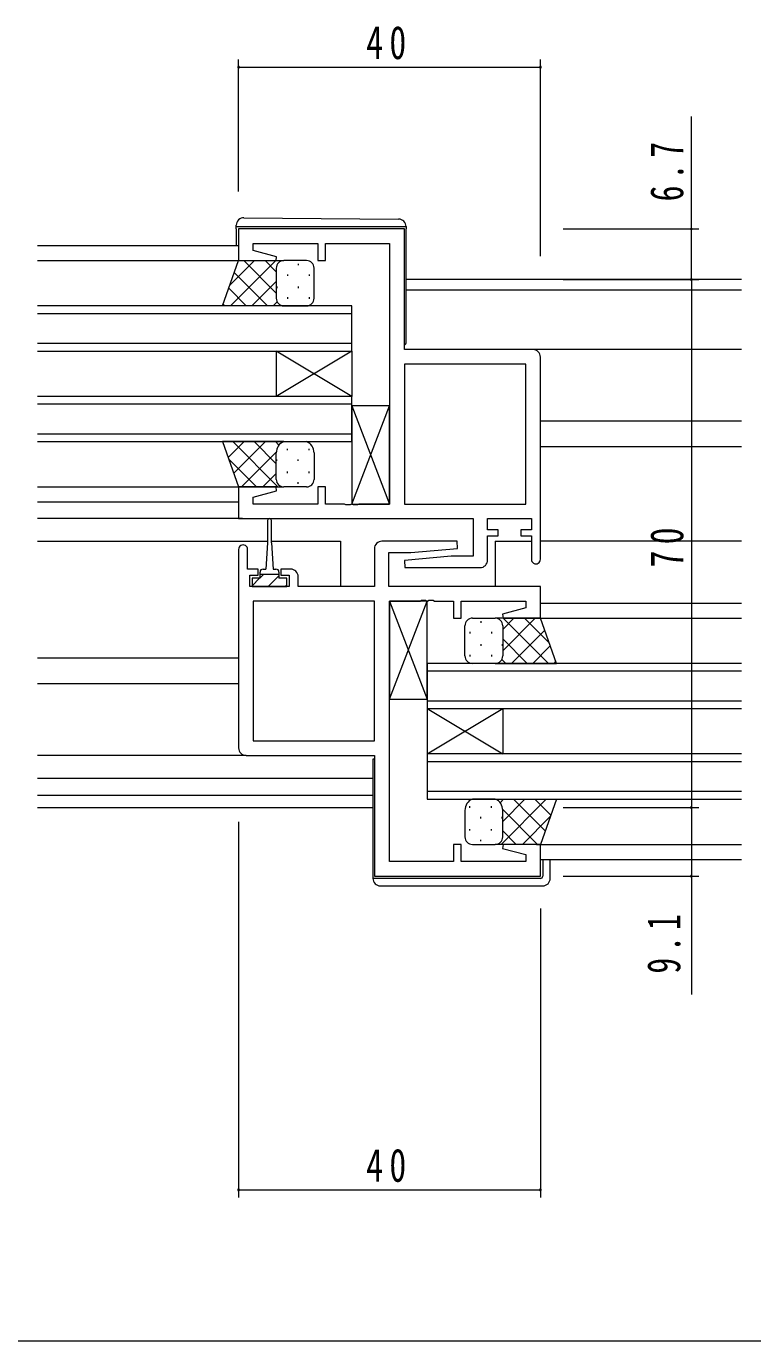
# Model space of a CAD drawing. Units: millimetres, scale not verified. Extents: x -567 to 567, y -403 to 403.
# Drawn here: x -14.6 to 81.6, y -83.9 to 90.4 of the extents above; entities that cross this region are included whole.
import ezdxf

# ---------------------------------------------------------------- set-up
doc = ezdxf.new("R2010")
doc.units = ezdxf.units.MM
doc.header["$LTSCALE"] = 2
for name, color, linetype, lineweight in [('0-3_YKK_11', 7, 'Continuous', 18), ('0-4_YKK_12', 2, 'Continuous', 18), ('0-5_YKK_13', 4, 'Continuous', 18), ('0-6_YKK_D', 6, 'Continuous', 18)]:
    doc.layers.add(name, color=color, linetype=linetype, lineweight=lineweight)
doc.styles.add('ＭＳ ゴシック', font='')
doc.styles.get('ＭＳ ゴシック').set_extended_font_data('MS Gothic')

msp = doc.modelspace()

# ---------------------------------------------------------------- linework, layer by layer
at = {"layer": '0-3_YKK_11'}
for p, q in [((13.524, 63.515), (13.524, 59.315)), ((35.524, 63.515), (13.524, 63.515)), ((35.524, 47.515), (35.524, 63.515)), ((15.454, 61.585), (24.024, 61.585)), ((15.454, 60.668), (15.454, 61.585)), ((24.024, 61.585), (24.024, 59.315)), ((33.524, 61.585), (33.524, 27.045)), ((24.024, 59.315), (25.024, 59.315)), ((52.524, 47.515), (35.524, 47.515)), ((51.594, 45.585), (35.524, 45.585)), ((35.524, 45.585), (35.524, 27.045)), ((35.524, 45.585), (35.524, 27.045)), ((51.594, 27.045), (51.594, 45.585)), ((53.524, 19.715), (53.524, 46.515)), ((13.524, 29.315), (13.524, 25.115)), ((25.024, 29.315), (24.024, 29.315)), ((24.024, 29.315), (24.024, 27.045)), ((24.024, 27.045), (15.454, 27.045)), ((28.749, 26.925), (28.566, 27.045)), ((35.524, 27.045), (51.594, 27.045)), ((13.524, 25.115), (44.594, 25.115)), ((46.524, 25.115), (52.324, 25.115)), ((52.324, 25.115), (52.324, 23.615)), ((52.324, 23.615), (50.924, 23.615)), ((50.924, 23.615), (50.924, 22.815)), ((50.924, 22.815), (52.324, 22.815)), ((52.324, 22.815), (52.324, 19.715)), ((13.524, 21.015), (13.524, -5.285)), ((31.524, 21.115), (31.524, 16.115)), ((42.502, 22.115), (32.524, 22.115)), ((33.454, 16.115), (33.454, 20.615)), ((33.454, 20.615), (36.331, 20.615)), ((20.424, 18.415), (19.124, 18.415)), ((21.424, 16.115), (21.424, 17.415)), ((31.524, 16.115), (21.424, 16.115)), ((53.524, 16.115), (33.454, 16.115)), ((53.524, 11.915), (53.524, 16.115)), ((31.524, 14.185), (15.454, 14.185)), ((15.454, 14.185), (15.454, -4.355)), ((15.454, 14.185), (15.454, -4.355)), ((31.524, -4.355), (31.524, 14.185)), ((33.524, 14.185), (37.566, 14.185)), ((33.524, -20.355), (33.524, 14.185)), ((42.024, 14.185), (42.024, 11.915)), ((43.024, 11.915), (43.024, 14.185)), ((51.594, 13.268), (48.495, 12.437)), ((48.495, 12.437), (48.564, 11.915)), ((42.024, 11.915), (43.024, 11.915)), ((48.564, 11.915), (53.524, 11.915)), ((15.454, -4.355), (31.524, -4.355)), ((14.524, -6.285), (31.524, -6.285)), ((31.524, -6.285), (31.524, -22.285)), ((43.024, -18.085), (42.024, -18.085)), ((42.024, -18.085), (42.024, -20.355)), ((43.024, -20.355), (43.024, -18.085)), ((48.564, -18.085), (48.495, -18.607)), ((48.495, -18.607), (51.594, -19.438)), ((53.524, -18.085), (48.564, -18.085)), ((53.524, -22.285), (53.524, -18.085)), ((42.024, -20.355), (33.524, -20.355)), ((31.524, -22.285), (53.524, -22.285))]:
    msp.add_line(p, q, dxfattribs=at)
for points in [[(25.024, 59.315), (25.024, 61.585), (33.524, 61.585)], [(13.524, 59.315), (18.485, 59.315), (18.553, 59.837), (15.454, 60.668)], [(18.553, 28.793), (18.485, 29.315), (13.524, 29.315)], [(15.454, 27.045), (15.454, 27.962), (18.553, 28.793)], [(28.566, 27.045), (28.482, 27.045), (28.299, 26.925), (27.749, 26.925), (27.566, 27.045), (25.024, 27.045), (25.024, 29.315)], [(33.524, 27.045), (29.482, 27.045), (29.299, 26.925), (28.749, 26.925)], [(44.594, 25.115), (44.594, 20.115), (41.717, 20.115), (35.504, 19.572), (35.546, 18.615), (45.524, 18.615)], [(46.524, 19.615), (46.524, 22.815), (47.924, 22.815), (47.924, 23.615), (46.524, 23.615), (46.524, 25.115)], [(19.124, 18.415), (19.124, 17.615), (20.224, 17.615), (20.224, 16.115), (15.024, 16.115), (15.024, 17.615), (16.124, 17.615), (16.124, 18.415), (14.724, 18.415), (14.724, 21.015)], [(36.331, 20.615), (42.544, 21.159), (42.502, 22.115)], [(37.566, 14.185), (37.749, 14.305), (38.299, 14.305), (38.482, 14.185), (38.566, 14.185), (38.749, 14.305), (39.299, 14.305), (39.482, 14.185), (42.024, 14.185)], [(43.024, 14.185), (51.594, 14.185), (51.594, 13.268)], [(51.594, -19.438), (51.594, -20.355), (43.024, -20.355)]]:
    msp.add_lwpolyline(points, dxfattribs=at)
for centre, radius, start, end in [((52.524, 46.515), 1, 0.00001, 89.99999), ((14.124, 21.015), 0.6, 359.99999, 180.00001), ((32.524, 21.115), 1, 90.00001, 179.99999), ((45.524, 19.615), 1, 270.00001, 359.99999), ((52.924, 19.715), 0.6, 179.99999, 0.00001), ((20.424, 17.415), 1, 0.00001, 89.99999), ((14.524, -5.285), 1, 180.00001, 269.99999)]:
    msp.add_arc(centre, radius, start, end, dxfattribs=at)
at = {"layer": '0-4_YKK_12'}
for p, q in [((-13.101, 61.315), (13.524, 61.315)), ((-13.101, 59.315), (13.524, 59.315)), ((80.149, 56.815), (35.724, 56.815)), ((80.149, 55.415), (35.724, 55.415)), ((28.524, 53.315), (-13.101, 53.315)), ((-13.101, 52.315), (28.524, 52.315)), ((28.524, 47.315), (28.524, 53.315)), ((28.524, 48.315), (-13.101, 48.315)), ((-13.101, 47.315), (28.524, 47.315)), ((18.524, 47.315), (18.524, 41.315)), ((28.524, 47.315), (18.524, 41.315)), ((28.524, 41.315), (18.524, 47.315)), ((28.524, 47.315), (28.524, 41.315)), ((80.149, 47.515), (52.524, 47.515)), ((28.524, 41.315), (-13.101, 41.315)), ((-13.101, 40.315), (28.524, 40.315)), ((28.524, 35.315), (28.524, 41.315)), ((80.149, 38.015), (53.524, 38.015)), ((28.524, 36.315), (-13.101, 36.315)), ((-13.101, 35.315), (28.524, 35.315)), ((80.149, 34.615), (53.524, 34.615)), ((-13.101, 29.316), (13.524, 29.316)), ((-13.101, 27.316), (13.524, 27.316)), ((14.024, 25.115), (-13.101, 25.115)), ((-13.101, 22.115), (17.374, 22.115)), ((17.874, 22.115), (27.024, 22.115)), ((27.024, 22.115), (27.024, 16.115)), ((47.524, 22.115), (52.324, 22.115)), ((47.524, 22.115), (47.524, 16.115)), ((80.149, 22.115), (53.524, 22.115)), ((53.524, 13.915), (80.149, 13.915)), ((53.279, 11.915), (80.149, 11.915)), ((13.524, 6.615), (-13.101, 6.615)), ((80.149, 5.915), (38.524, 5.915)), ((38.524, 5.915), (38.524, -0.085)), ((38.524, 4.915), (80.149, 4.915)), ((13.524, 3.215), (-13.101, 3.215)), ((80.149, 0.915), (38.524, 0.915)), ((38.524, -0.085), (38.524, -6.085)), ((38.524, -0.085), (48.524, -6.085)), ((38.524, -6.085), (48.524, -0.085)), ((38.524, -0.085), (80.149, -0.085)), ((48.524, -0.085), (48.524, -6.085)), ((38.524, -6.085), (38.524, -12.085)), ((80.149, -6.085), (38.524, -6.085)), ((38.524, -7.085), (80.149, -7.085)), ((-13.101, -9.285), (31.324, -9.285)), ((-13.101, -11.555), (31.324, -11.555)), ((80.149, -11.085), (38.524, -11.085)), ((38.524, -12.085), (80.149, -12.085)), ((-13.101, -13.185), (31.324, -13.185)), ((53.024, -18.085), (80.149, -18.085)), ((53.524, -20.085), (80.149, -20.085))]:
    msp.add_line(p, q, dxfattribs=at)
at = {"layer": '0-5_YKK_13'}
for p, q in [((14.233, 65.003), (34.733, 64.824)), ((13.224, 63.815), (13.224, 64.003)), ((13.728, 63.815), (13.224, 63.815)), ((13.224, 63.515), (13.224, 63.815)), ((13.224, 63.515), (13.224, 61.315)), ((35.228, 63.815), (13.728, 63.815)), ((35.724, 63.815), (35.724, 63.515)), ((35.724, 48.515), (35.724, 63.515)), ((12.358, 56.051), (15.623, 59.315)), ((12.451, 53.315), (18.451, 59.315)), ((18.524, 54.994), (14.203, 59.315)), ((18.524, 57.822), (17.031, 59.315)), ((22.524, 59.315), (19.524, 59.315)), ((17.374, 53.315), (12.958, 57.731)), ((18.524, 58.315), (18.524, 54.315)), ((21.444, 58.895), (21.444, 58.695)), ((23.524, 54.315), (23.524, 58.315)), ((15.279, 53.315), (18.524, 56.56)), ((18.614, 55.865), (18.614, 55.665)), ((20.029, 57.48), (20.029, 57.28)), ((21.444, 55.865), (21.444, 55.665)), ((22.859, 57.48), (22.859, 57.28)), ((14.546, 53.315), (12.214, 55.647)), ((20.029, 54.45), (20.029, 54.25)), ((22.859, 54.45), (22.859, 54.25)), ((11.718, 53.315), (11.47, 53.563)), ((18.108, 53.315), (18.64, 53.847)), ((19.524, 53.315), (22.524, 53.315)), ((33.524, 40.045), (28.524, 40.045)), ((28.524, 40.045), (33.524, 27.045)), ((33.524, 27.045), (33.524, 40.045)), ((19.524, 35.315), (11.381, 35.315)), ((11.381, 35.315), (13.524, 29.315)), ((11.392, 35.285), (11.422, 35.315)), ((12.136, 33.201), (14.25, 35.315)), ((18.747, 29.315), (12.747, 35.315)), ((12.88, 31.117), (17.078, 35.315)), ((18.524, 32.366), (15.575, 35.315)), ((18.87, 34.849), (18.404, 35.315)), ((19.524, 35.315), (22.524, 35.315)), ((13.907, 29.315), (18.524, 33.932)), ((18.524, 30.315), (18.524, 33.815)), ((20.029, 34.18), (20.029, 34.38)), ((22.859, 34.18), (22.859, 34.38)), ((23.524, 33.815), (23.524, 30.315)), ((15.919, 29.315), (12.194, 33.04)), ((18.614, 32.765), (18.614, 32.965)), ((21.444, 32.765), (21.444, 32.965)), ((16.735, 29.315), (18.524, 31.104)), ((18.614, 29.9), (18.614, 29.935)), ((20.029, 31.15), (20.029, 31.35)), ((21.444, 29.735), (21.444, 29.935)), ((22.859, 31.15), (22.859, 31.35)), ((13.524, 29.315), (19.524, 29.315)), ((22.524, 29.315), (19.524, 29.315)), ((28.524, 27.045), (33.524, 27.045)), ((17.374, 24.865), (17.374, 21.915)), ((17.874, 21.915), (17.874, 24.865)), ((17.374, 21.915), (17.124, 18.415)), ((17.874, 21.915), (18.124, 18.415)), ((16.374, 17.215), (16.374, 18.015)), ((18.874, 17.715), (16.374, 17.715)), ((16.82, 17.715), (16.374, 17.269)), ((16.774, 18.415), (17.124, 18.415)), ((18.874, 17.524), (17.624, 16.274)), ((18.124, 18.415), (18.474, 18.415)), ((18.874, 18.015), (18.874, 17.215)), ((16.32, 17.215), (15.324, 16.219)), ((17.624, 16.274), (17.465, 16.115)), ((19.924, 16.329), (19.71, 16.115)), ((33.524, 14.185), (33.524, 1.185)), ((38.524, 14.185), (33.524, 14.185)), ((33.524, 1.185), (38.524, 14.185)), ((33.524, 14.185), (38.524, 1.185)), ((38.524, 1.185), (38.524, 14.185)), ((43.524, 6.915), (43.524, 10.915)), ((44.524, 11.915), (47.524, 11.915)), ((45.604, 11.495), (45.604, 11.295)), ((53.524, 11.915), (47.524, 11.915)), ((48.524, 7.594), (52.845, 11.915)), ((48.524, 10.422), (50.017, 11.915)), ((48.524, 10.915), (48.524, 7.315)), ((48.524, 10.915), (48.524, 6.915)), ((54.597, 5.915), (48.597, 11.915)), ((54.69, 8.651), (51.425, 11.915)), ((55.667, 5.915), (53.524, 11.915)), ((44.189, 10.08), (44.189, 9.88)), ((47.019, 10.08), (47.019, 9.88)), ((51.769, 5.915), (48.524, 9.16)), ((49.674, 5.915), (54.09, 10.331)), ((44.189, 7.05), (44.189, 6.85)), ((45.604, 8.465), (45.604, 8.265)), ((47.019, 7.05), (47.019, 6.85)), ((48.434, 8.465), (48.434, 8.265)), ((52.502, 5.915), (54.834, 8.247)), ((47.524, 5.915), (44.524, 5.915)), ((47.524, 5.915), (55.667, 5.915)), ((48.94, 5.915), (48.408, 6.447)), ((55.331, 5.915), (55.578, 6.163)), ((33.524, 1.185), (38.524, 1.185)), ((14.524, -6.285), (-13.101, -6.285)), ((31.524, -6.785), (31.324, -6.785)), ((31.324, -6.785), (31.324, -22.285)), ((47.524, -12.085), (44.524, -12.085)), ((47.524, -12.085), (55.667, -12.085)), ((48.178, -12.551), (48.644, -12.085)), ((48.301, -18.085), (54.301, -12.085)), ((48.524, -15.034), (51.473, -12.085)), ((54.168, -16.283), (49.97, -12.085)), ((54.912, -14.199), (52.798, -12.085)), ((55.667, -12.085), (53.524, -18.085)), ((55.656, -12.115), (55.626, -12.085)), ((43.524, -13.585), (43.524, -17.085)), ((44.189, -13.22), (44.189, -13.02)), ((47.019, -13.22), (47.019, -13.02)), ((53.141, -18.085), (48.524, -13.468)), ((48.524, -17.085), (48.524, -13.585)), ((45.604, -14.635), (45.604, -14.435)), ((48.434, -14.635), (48.434, -14.435)), ((48.524, -17.085), (48.524, -13.985)), ((51.13, -18.085), (54.854, -14.36)), ((44.189, -16.25), (44.189, -16.05)), ((47.019, -16.25), (47.019, -16.05)), ((50.313, -18.085), (48.524, -16.296)), ((44.524, -18.085), (47.524, -18.085)), ((45.604, -17.665), (45.604, -17.465)), ((53.524, -18.085), (47.524, -18.085)), ((48.434, -17.5), (48.434, -17.465)), ((53.824, -20.085), (53.824, -22.285)), ((54.824, -22.585), (54.824, -20.085)), ((31.324, -22.285), (31.324, -22.585)), ((31.824, -22.585), (31.324, -22.585)), ((53.524, -22.585), (31.824, -22.585)), ((32.324, -23.585), (53.824, -23.585))]:
    msp.add_line(p, q, dxfattribs=at)
for points in [[(35.724, 63.824), (35.724, 63.815), (35.228, 63.815)], [(19.524, 53.315), (11.381, 53.315), (13.524, 59.315), (19.524, 59.315)], [(28.524, 40.045), (28.524, 27.045), (33.524, 40.045)], [(16.374, 17.215), (15.324, 17.215), (15.324, 16.115), (19.924, 16.115), (19.924, 17.215), (18.874, 17.215)]]:
    msp.add_lwpolyline(points, dxfattribs=at)
for centre, radius, start, end in [((14.224, 64.003), 1, 89.5, 180), ((34.724, 63.824), 1, 0, 89.5), ((19.524, 58.315), 1, 90.0001, 180.0001), ((22.524, 58.315), 1, 0.0001, 90.0001), ((19.524, 54.315), 1, 180.0001, 270.0001), ((22.524, 54.315), 1, 270.0001, 0.0001), ((35.224, 48.515), 0.5, 306.86983, 0), ((20.056, 33.877), 1.534, 110.30864, 182.31157), ((21.992, 33.877), 1.534, 357.6883, 69.69119), ((19.524, 30.315), 1, 179.9999, 269.9999), ((22.524, 30.315), 1, 269.9999, 359.9999), ((17.624, 24.865), 0.25, 0, 180), ((16.774, 18.015), 0.4, 90, 180), ((18.474, 18.015), 0.4, 0, 90), ((44.524, 10.915), 1, 89.9999, 179.9999), ((47.524, 10.915), 1, 359.9999, 89.9999), ((44.524, 6.915), 1, 179.9999, 269.9999), ((47.524, 6.915), 1, 269.9999, 359.9999), ((45.056, -13.523), 1.534, 110.30881, 182.3117), ((46.992, -13.523), 1.534, 357.68843, 69.69136), ((44.524, -17.085), 1, 180.0001, 270.0001), ((47.524, -17.085), 1, 270.0001, 0.0001), ((32.324, -22.585), 1, 180, 270), ((53.524, -22.285), 0.3, 270, 0), ((53.824, -22.585), 1, 270, 0)]:
    msp.add_arc(centre, radius, start, end, dxfattribs=at)
at = {"layer": '0-6_YKK_D'}
for p, q in [((13.524, 68.5), (13.524, 85.965)), ((53.524, 59.921), (53.524, 85.965)), ((13.524, 84.965), (53.524, 84.965)), ((73.524, 63.515), (73.524, 78.415)), ((56.524, 63.515), (74.524, 63.515)), ((73.524, 56.815), (73.524, 63.515)), ((56.524, 56.815), (74.524, 56.815)), ((73.524, 56.815), (73.524, -13.185)), ((56.524, -13.185), (74.524, -13.185)), ((56.524, -13.185), (74.524, -13.185)), ((73.524, -13.185), (73.524, -22.285)), ((13.524, -15.099), (13.524, -64.882)), ((56.524, -22.285), (74.524, -22.285)), ((73.524, -22.285), (73.524, -37.985)), ((53.524, -26.585), (53.524, -64.882)), ((13.524, -63.882), (53.524, -63.882)), ((-80.726, -83.882), (405.274, -83.882))]:
    msp.add_line(p, q, dxfattribs=at)
for centre, start, end in [((13.524, 84.965), 0, 180), ((13.524, 84.965), 180, 0), ((53.524, 84.965), 0, 180), ((53.524, 84.965), 180, 0), ((73.524, 63.515), 90, 270), ((73.524, 63.515), 270, 90), ((73.524, 56.815), 90, 270), ((73.524, 56.815), 90, 270), ((73.524, 56.815), 270, 90), ((73.524, 56.815), 270, 90), ((73.524, -13.185), 90, 270), ((73.524, -13.185), 90, 270), ((73.524, -13.185), 270, 90), ((73.524, -13.185), 270, 90), ((73.524, -22.285), 90, 270), ((73.524, -22.285), 270, 90), ((13.524, -63.882), 0, 180), ((13.524, -63.882), 180, 0), ((53.524, -63.882), 0, 180), ((53.524, -63.882), 180, 0)]:
    msp.add_arc(centre, 0.106, start, end, dxfattribs=at)

# ---------------------------------------------------------------- texts
at = {"layer": '0-6_YKK_D', "color": 7, "char_height": 4.399, "attachment_point": 7, "style": 'ＭＳ ゴシック'}
for insert in [(30.43, 85.965), (30.43, -62.882)]:
    msp.add_mtext('\\T1.37;\\W0.75;40', dxfattribs=dict(at, insert=insert))
at = {"layer": '0-6_YKK_D', "color": 7, "char_height": 4.399, "attachment_point": 7, "rotation": 90, "style": 'ＭＳ ゴシック'}
for s, insert in [('\\T1.38;\\W0.7;6.7', (72.524, 67.173)), ('\\T1.37;\\W0.75;70', (72.524, 18.623)), ('\\T1.38;\\W0.7;9.1', (72.124, -35.212))]:
    msp.add_mtext(s, dxfattribs=dict(at, insert=insert))

doc.saveas('drawing.dxf')
